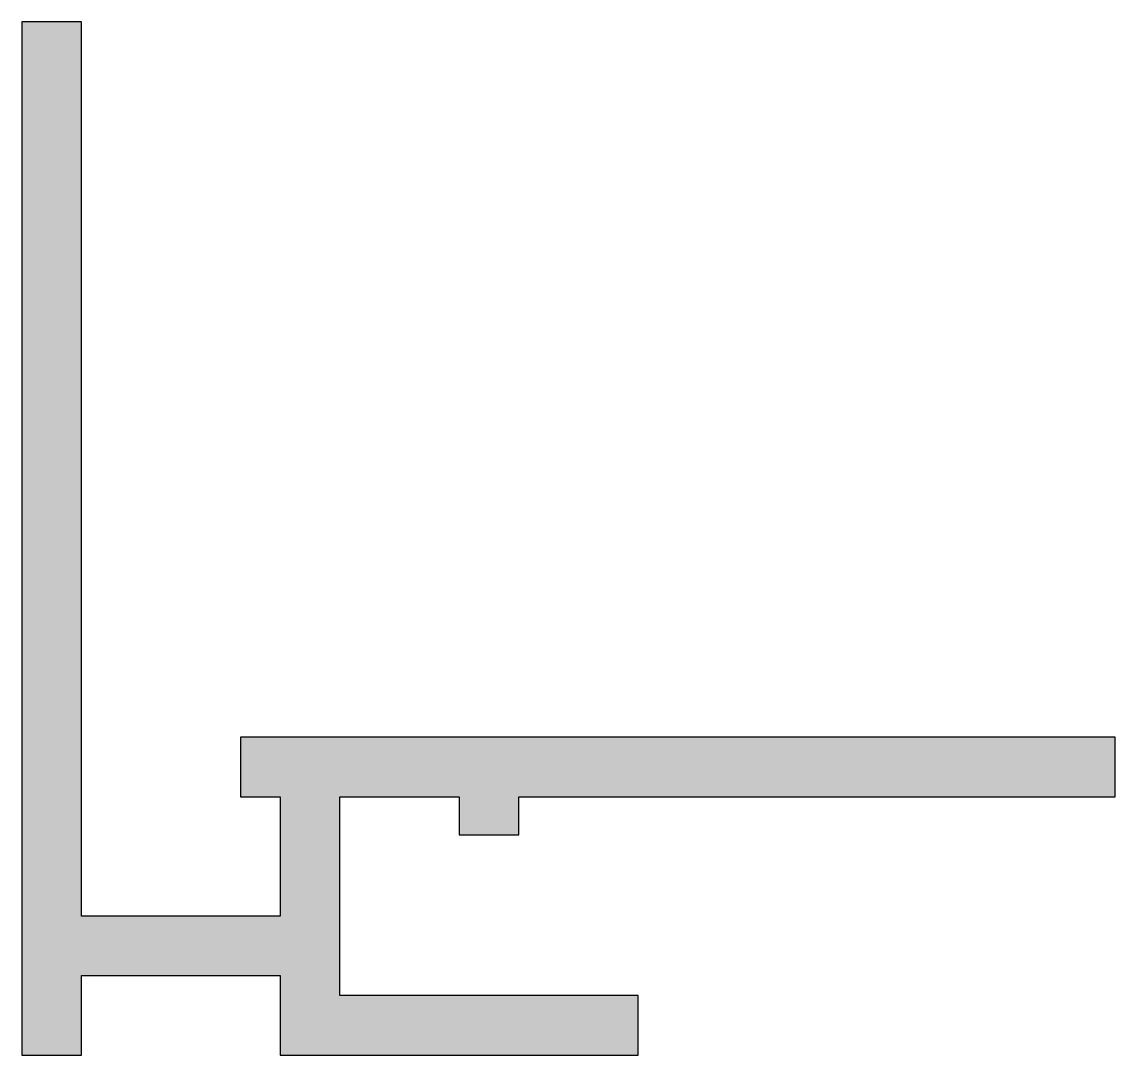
# Model space of a CAD drawing. Header units: metres. Extents: x -16.5 to 11, y -0.7 to 25.3.
import ezdxf

# ---------------------------------------------------------------- set-up
doc = ezdxf.new("R2010")
doc.units = ezdxf.units.M
doc.layers.add('A-DETL-GENF', color=92, linetype='Continuous', lineweight=18)

# ---------------------------------------------------------------- blocks, each defined once
blk = doc.blocks.new('31 beglazingsprofiel_G5 - generiek-662538-00_0 Basismaterialen')
at = {"layer": 'A-DETL-GENF', "lineweight": 25}
blk.add_hatch(color=256, dxfattribs=at).paths.add_polyline_path([(-16.5, -0.739), (-15, -0.739), (-15, 1.261), (-10, 1.261), (-10, -0.739), (-1, -0.739), (-1, 0.761), (-8.5, 0.761), (-8.5, 5.761), (-5.5, 5.761), (-5.5, 4.803), (-4, 4.803), (-4, 5.761), (11, 5.761), (11, 7.261), (-11, 7.261), (-11, 5.761), (-10, 5.761), (-10, 2.761), (-15, 2.761), (-15, 25.261), (-16.5, 25.261)])
for p, q in [((-16.5, 25.261), (-16.5, -0.739)), ((-15, 25.261), (-16.5, 25.261)), ((-15, 2.761), (-15, 25.261)), ((11, 7.261), (-11, 7.261)), ((-11, 7.261), (-11, 5.761)), ((11, 5.761), (11, 7.261)), ((-11, 5.761), (-10, 5.761)), ((-10, 5.761), (-10, 2.761)), ((-8.5, 0.761), (-8.5, 5.761)), ((-8.5, 5.761), (-5.5, 5.761)), ((-5.5, 5.761), (-5.5, 4.803)), ((-4, 4.803), (-4, 5.761)), ((-4, 5.761), (11, 5.761)), ((-5.5, 4.803), (-4, 4.803)), ((-10, 2.761), (-15, 2.761)), ((-15, -0.739), (-15, 1.261)), ((-15, 1.261), (-10, 1.261)), ((-10, 1.261), (-10, -0.739)), ((-1, 0.761), (-8.5, 0.761)), ((-1, -0.739), (-1, 0.761)), ((-16.5, -0.739), (-15, -0.739)), ((-10, -0.739), (-1, -0.739))]:
    blk.add_line(p, q, dxfattribs=at)

msp = doc.modelspace()

# ---------------------------------------------------------------- block references
msp.add_blockref('31 beglazingsprofiel_G5 - generiek-662538-00_0 Basismaterialen', (0, 0))

doc.saveas('drawing.dxf')
